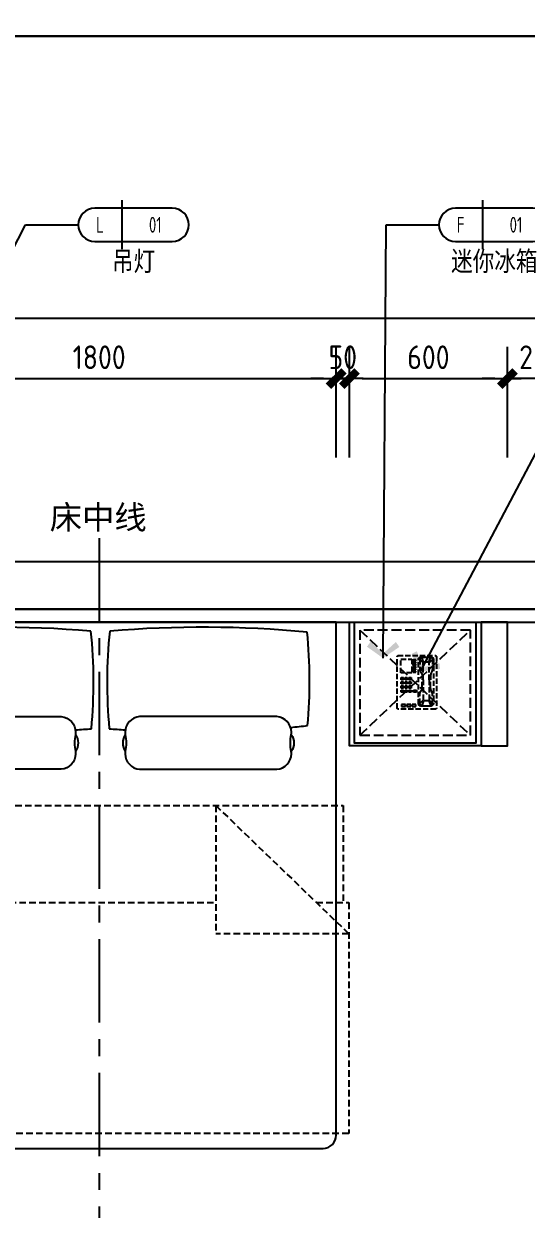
# Model space of a CAD drawing. Extents: x 220391 to 385981, y 332279 to 483868.
# Drawn here: x 251123 to 253031, y 463413 to 467919 of the extents above; entities that cross this region are included whole.
import ezdxf
from ezdxf.enums import TextEntityAlignment as Align

# ---------------------------------------------------------------- set-up
doc = ezdxf.new("R2010")
doc.units = 0
doc.header["$MEASUREMENT"] = 0
for name, pattern in [('ACAD_ISO03W100', [30, 12, -18]), ('CENTER', [50.8, 31.75, -6.35, 6.35, -6.35]), ('DOM-虚线', [0.35, 0.25, -0.1]), ('HIDDEN', [0.375, 0.25, -0.125, 0, 0])]:
    doc.linetypes.add(name, pattern=pattern)
for name, color, linetype in [('0-索引文字', 50, 'Continuous'), ('F-活动家私(0.25)-DOM', 51, 'Continuous'), ('墙体', 4, 'Continuous'), ('墙壁', 160, 'Continuous')]:
    doc.layers.add(name, color=color, linetype=linetype)
doc.styles.add('DOM-romans.shx', font='dim.shx')
doc.styles.add('st', font='', dxfattribs={"width": 0.7})
doc.styles.add('家具平面底图$0$st', font='')
doc.styles.get('st').set_extended_font_data('SimSun')
doc.styles.get('家具平面底图$0$st').set_extended_font_data('YouYuan')
doc.dimstyles.new('DOM_DIM_1 80', dxfattribs={"dimscale": 60, "dimtxt": 1.5, "dimasz": 0.8, "dimexe": 2, "dimexo": 1.5, "dimgap": 0.6, "dimtad": 1, "dimdec": 0, "dimrnd": 5, "dimzin": 12, "dimdsep": 46, "dimtxsty": 'DOM-romans.shx', "dimblk": 'DOM_Dimension_Tick', "dimcen": 0.125, "dimclrd": 44, "dimclre": 44, "dimclrt": 50, "dimadec": 0, "dimazin": 0, "dimtfac": 1, "dimtdec": 0, "dimtix": 1, "dimtmove": 2, "dimatfit": 3, "dimldrblk": 'DOM_Leader_Arrow', "dimfxl": 0, "dimtvp": 1, "dimtolj": 1, "dimtzin": 0, "dimarcsym": 0})

# ---------------------------------------------------------------- blocks, each defined once
blk = doc.blocks.new('eahrhrhh')
at = {"color": 1}
blk.add_wipeout([(-900, 0), (900, 0), (900, -696.9), (926.1, -696.9), (926.1, -1065.3), (947.8, -1065.3), (947.8, -1942.7), (900, -1942.7), (900, -1950), (898.6, -1961.8), (893.2, -1975.1), (885.4, -1985.4), (874.4, -1993.6), (861.8, -1998.6), (850, -2000), (837.3, -2000), (-850, -2000), (-866.5, -1997.2), (-878.4, -1991.2), (-885.4, -1985.4), (-893.5, -1974.6), (-897.6, -1965.4), (-899.5, -1956.8), (-900, -1950)], dxfattribs=at)
at = {"color": 8, "linetype": 'HIDDEN', "ltscale": 100}
for p in [(443.2, -696.9), (947.8, -1184)]:
    blk.add_line(p, (443.2, -1184), dxfattribs=at)
blk.add_lwpolyline([(-900, 0), (-900, -1950, 0.414214), (-850, -2000), (850, -2000, 0.414214), (900, -1950), (900, 0)], format="xyb", close=True)
at = {"color": 8}
for points in [[(-144.6, -559), (-665.9, -559, -0.392708), (-720.9, -499.8, -0.035252), (-720.3, -491.5, 0.092308), (-720.3, -426.5, -0.035252), (-720.9, -418.1, -0.392708), (-665.9, -359), (-144.6, -359, -0.392708), (-89.7, -418.1, -0.035252), (-90.3, -426.5, 0.092308), (-90.3, -491.5, -0.035252), (-89.7, -499.8, -0.392708), (-144.6, -559, 27.022466)], [(153.7, -559), (675, -559, 0.392708), (729.9, -499.8, 0.035252), (729.3, -491.5, -0.092308), (729.3, -426.5, 0.035252), (729.9, -418.1, 0.392708), (675, -359), (153.7, -359, 0.392708), (98.8, -418.1, 0.035252), (99.3, -426.5, -0.092308), (99.3, -491.5, 0.035252), (98.8, -499.8, 0.392708), (153.7, -559, -27.022466)], [(-720.3, -426.5, 0.307692), (-720.3, -491.5, -1.888889)], [(-90.3, -426.5, -0.307692), (-90.3, -491.5, 1.888889)], [(99.3, -426.5, 0.307692), (99.3, -491.5, -1.888889)], [(729.3, -426.5, -0.307692), (729.3, -491.5, 1.888889)]]:
    blk.add_lwpolyline(points, format="xyb", dxfattribs=at)
at = {"color": 8, "linetype": 'HIDDEN', "ltscale": 100}
for points in [[(-918.8, -1065.3), (-918.8, -696.9), (926.1, -696.9), (926.1, -1065.3)], [(443.2, -696.9), (947.8, -1184)], [(824.8, -1065.3), (947.8, -1065.3), (947.8, -1942.7), (-940.5, -1942.7), (-940.5, -1065.3), (443.2, -1065.3)]]:
    blk.add_lwpolyline(points, dxfattribs=at)
at = {"color": 8}
for centre, radius, start, end in [((1123, -224.7), 1912.9, 174.391, 185.0469), ((-384.8, -4244.7), 4225.5, 85.1983, 95.3771), ((-1934.1, -229), 1912.9, 354.724, 5.851), ((1943.1, -229), 1912.9, 174.149, 185.276), ((393.9, -4244.7), 4225.5, 84.6229, 94.8017), ((-1113.9, -224.7), 1912.9, 354.9531, 5.609), ((-368.5, 3293.2), 3709.4, 263.5905, 264.5939), ((-318.5, 3293.2), 3709.4, 273.5253, 274.4716), ((327.5, 3293.2), 3709.4, 265.5284, 266.4747), ((377.5, 3293.2), 3709.4, 275.4061, 276.4095)]:
    blk.add_arc(centre, radius, start, end, dxfattribs=at)
at = {"layer": 'F-活动家私(0.25)-DOM', "color": 8, "style": '家具平面底图$0$st', "width": 0.8}
blk.add_text('1800*2000', height=100, rotation=270, dxfattribs=at).set_placement((-782.2, -1507.5), align=Align.MIDDLE_CENTER)
blk = doc.blocks.new('A$C3f9b4c59')
at = {"layer": 'F-活动家私(0.25)-DOM'}
blk.add_blockref('eahrhrhh', (0, 0), dxfattribs=at)
blk = doc.blocks.new('ehrhhh')
at = {"color": 0}
blk.add_lwpolyline([(292356.6, 474869.8), (315961.1, 474869.8), (315961.1, 466871.5), (292356.6, 466871.5)], close=True, dxfattribs=at)
blk = doc.blocks.new('DOM_Dimension_Tick')
at = {"color": 0, "linetype": 'ByBlock'}
for p, q in [((-1.091, 0), (0, 0)), ((0, 0), (1.091, 0))]:
    blk.add_line(p, q, dxfattribs=at)
at = {"color": 0, "linetype": 'Continuous', "const_width": 0.608}
blk.add_lwpolyline([(-0.61, -0.61), (0.61, 0.61)], dxfattribs=at)
blk = doc.blocks.new('*D675')
at = {"color": 44, "lineweight": -2, "transparency": 16777216}
for p, q in [((250509.8, 466270.3), (250509.8, 466690.3)), ((252309.8, 466270.3), (252309.8, 466690.3)), ((250557.8, 466570.3), (252261.8, 466570.3))]:
    blk.add_line(p, q, dxfattribs=at)
at = {"layer": 'Defpoints', "color": 0, "transparency": 16777216}
for p in [(252309.8, 466570.3), (250509.8, 465571.6, 0), (252309.8, 465125.1, 0)]:
    blk.add_point(p, dxfattribs=at)
at = {"color": 44, "lineweight": -2, "transparency": 16777216, "xscale": 48, "yscale": 48, "zscale": 48, "rotation": 180}
blk.add_blockref('DOM_Dimension_Tick', (250509.8, 466570.3), dxfattribs=at)
at = {"color": 44, "lineweight": -2, "transparency": 16777216, "xscale": 48, "yscale": 48, "zscale": 48}
blk.add_blockref('DOM_Dimension_Tick', (252309.8, 466570.3), dxfattribs=at)
at = {"color": 50, "transparency": 16777216, "insert": (251409.8, 466651.3), "char_height": 90, "attachment_point": 5, "style": 'DOM-romans.shx'}
blk.add_mtext('\\A1;1800', dxfattribs=at)
blk = doc.blocks.new('DOM_Leader_Arrow')
at = {"color": 0, "linetype": 'ByBlock'}
blk.add_line((0, 0), (-1.5, 0), dxfattribs=at)
for points in [[(-1.288, 1.003), (-0.895, 1.278), (-0.36, 0), (0, 0)], [(-1.288, -1.003), (-0.895, -1.278), (-0.36, 0), (0, 0)]]:
    blk.add_solid(points, dxfattribs=at)
blk = doc.blocks.new('*D676')
at = {"color": 44, "lineweight": -2, "transparency": 16777216}
for p, q in [((252359.8, 466270.3), (252359.8, 466690.3)), ((252959.9, 466270.3), (252959.9, 466690.3)), ((252407.8, 466570.3), (252911.9, 466570.3))]:
    blk.add_line(p, q, dxfattribs=at)
at = {"layer": 'Defpoints', "color": 0, "transparency": 16777216}
for p in [(252959.9, 466570.3), (252959.9, 465694.5, 0), (252359.8, 465311.4, 0)]:
    blk.add_point(p, dxfattribs=at)
at = {"color": 44, "lineweight": -2, "transparency": 16777216, "xscale": 48, "yscale": 48, "zscale": 48, "rotation": 180}
blk.add_blockref('DOM_Dimension_Tick', (252359.8, 466570.3), dxfattribs=at)
at = {"color": 44, "lineweight": -2, "transparency": 16777216, "xscale": 48, "yscale": 48, "zscale": 48}
blk.add_blockref('DOM_Dimension_Tick', (252959.9, 466570.3), dxfattribs=at)
at = {"color": 50, "transparency": 16777216, "insert": (252659.9, 466651.3), "char_height": 90, "attachment_point": 5, "style": 'DOM-romans.shx'}
blk.add_mtext('\\A1;600', dxfattribs=at)
blk = doc.blocks.new('ehrhhsss')
at = {"layer": 'F-活动家私(0.25)-DOM', "color": 8, "linetype": 'DOM-虚线', "ltscale": 80}
for p, q in [((301231.8, 416361.5), (301234.6, 416364.4)), ((301234.6, 416364.4), (301378.3, 416364.4)), ((301378.3, 416364.4), (301381.2, 416361.5)), ((301231.8, 416163.2), (301231.8, 416361.5)), ((301246.1, 416298.3), (301246.1, 416351.4)), ((301246.1, 416351.4), (301287.8, 416351.4)), ((301287.8, 416351.4), (301287.8, 416298.3)), ((301292.1, 416348.6), (301292.1, 416344.2)), ((301303.6, 416348.6), (301292.1, 416348.6)), ((301292.1, 416344.2), (301303.6, 416344.2)), ((301303.6, 416339.9), (301292.1, 416339.9)), ((301292.1, 416339.9), (301292.1, 416335.6)), ((301292.1, 416335.6), (301303.6, 416335.6)), ((301303.6, 416331.3), (301292.1, 416331.3)), ((301292.1, 416331.3), (301292.1, 416327)), ((301292.1, 416327), (301303.6, 416327)), ((301303.6, 416322.7), (301292.1, 416322.7)), ((301292.1, 416322.7), (301292.1, 416318.4)), ((301292.1, 416318.4), (301303.6, 416318.4)), ((301303.6, 416344.2), (301303.6, 416348.6)), ((301303.6, 416335.6), (301303.6, 416339.9)), ((301303.6, 416327), (301303.6, 416331.3)), ((301303.6, 416318.4), (301303.6, 416322.7)), ((301313.7, 416352.9), (301319.4, 416360)), ((301313.7, 416179), (301313.7, 416352.9)), ((301319.4, 416355.7), (301318, 416350)), ((301318, 416350), (301318, 416311.2)), ((301318, 416350), (301330.9, 416337.1)), ((301319.4, 416360), (301362.5, 416360)), ((301325.2, 416358.6), (301319.4, 416355.7)), ((301325.2, 416358.6), (301359.6, 416358.6)), ((301332.3, 416339.9), (301325.2, 416358.6)), ((301330.9, 416337.1), (301332.3, 416339.9)), ((301330.9, 416272.4), (301330.9, 416337.1)), ((301352.5, 416339.9), (301332.3, 416339.9)), ((301352.5, 416339.9), (301359.6, 416358.6)), ((301353.9, 416337.1), (301352.5, 416339.9)), ((301366.8, 416350), (301353.9, 416337.1)), ((301353.9, 416272.4), (301353.9, 416337.1)), ((301359.6, 416358.6), (301365.4, 416355.7)), ((301362.5, 416360), (301369.7, 416352.9)), ((301365.4, 416355.7), (301366.8, 416350)), ((301366.8, 416350), (301366.8, 416311.2)), ((301369.7, 416352.9), (301369.7, 416180.4)), ((301381.2, 416361.5), (301381.2, 416163.2)), ((301287.8, 416298.3), (301246.1, 416298.3)), ((301247.6, 416281), (301256.2, 416281)), ((301247.6, 416272.4), (301247.6, 416281)), ((301256.2, 416281), (301256.2, 416272.4)), ((301261.9, 416281), (301270.6, 416281)), ((301261.9, 416272.4), (301261.9, 416281)), ((301270.6, 416281), (301270.6, 416272.4)), ((301276.3, 416272.4), (301276.3, 416281)), ((301276.3, 416281), (301284.9, 416281)), ((301284.9, 416281), (301284.9, 416272.4)), ((301303.6, 416314.1), (301292.1, 416314.1)), ((301292.1, 416314.1), (301292.1, 416309.8)), ((301292.1, 416309.8), (301303.6, 416309.8)), ((301303.6, 416305.4), (301292.1, 416305.4)), ((301292.1, 416305.4), (301292.1, 416301.1)), ((301292.1, 416301.1), (301303.6, 416301.1)), ((301303.6, 416309.8), (301303.6, 416314.1)), ((301303.6, 416301.1), (301303.6, 416305.4)), ((301318, 416311.2), (301320.9, 416304)), ((301320.9, 416304), (301325.2, 416296.8)), ((301325.2, 416296.8), (301326.6, 416286.8)), ((301326.6, 416286.8), (301326.6, 416272.4)), ((301359.6, 416296.8), (301358.2, 416286.8)), ((301358.2, 416286.8), (301358.2, 416272.4)), ((301364, 416304), (301359.6, 416296.8)), ((301366.8, 416311.2), (301364, 416304)), ((301256.2, 416272.4), (301247.6, 416272.4)), ((301247.6, 416265.2), (301256.2, 416265.2)), ((301247.6, 416256.6), (301247.6, 416265.2)), ((301256.2, 416256.6), (301247.6, 416256.6)), ((301247.6, 416249.4), (301256.2, 416249.4)), ((301247.6, 416240.8), (301247.6, 416249.4)), ((301256.2, 416240.8), (301247.6, 416240.8)), ((301247.6, 416233.6), (301256.2, 416233.6)), ((301247.6, 416225), (301247.6, 416233.6)), ((301256.2, 416265.2), (301256.2, 416256.6)), ((301256.2, 416249.4), (301256.2, 416240.8)), ((301256.2, 416233.6), (301256.2, 416225)), ((301270.6, 416272.4), (301261.9, 416272.4)), ((301261.9, 416265.2), (301270.6, 416265.2)), ((301261.9, 416256.6), (301261.9, 416265.2)), ((301270.6, 416256.6), (301261.9, 416256.6)), ((301261.9, 416249.4), (301270.6, 416249.4)), ((301261.9, 416240.8), (301261.9, 416249.4)), ((301270.6, 416240.8), (301261.9, 416240.8)), ((301261.9, 416233.6), (301270.6, 416233.6)), ((301261.9, 416225), (301261.9, 416233.6)), ((301270.6, 416265.2), (301270.6, 416256.6)), ((301270.6, 416249.4), (301270.6, 416240.8)), ((301270.6, 416233.6), (301270.6, 416225)), ((301284.9, 416272.4), (301276.3, 416272.4)), ((301276.3, 416265.2), (301284.9, 416265.2)), ((301276.3, 416256.6), (301276.3, 416265.2)), ((301284.9, 416256.6), (301276.3, 416256.6)), ((301276.3, 416240.8), (301276.3, 416249.4)), ((301276.3, 416249.4), (301284.9, 416249.4)), ((301284.9, 416240.8), (301276.3, 416240.8)), ((301276.3, 416233.6), (301284.9, 416233.6)), ((301276.3, 416225), (301276.3, 416233.6)), ((301284.9, 416265.2), (301284.9, 416256.6)), ((301284.9, 416249.4), (301284.9, 416240.8)), ((301284.9, 416233.6), (301284.9, 416225)), ((301293.6, 416225), (301293.6, 416233.6)), ((301293.6, 416233.6), (301305, 416233.6)), ((301305, 416233.6), (301305, 416225)), ((301318, 416220.7), (301320.9, 416227.9)), ((301320.9, 416227.9), (301325.2, 416235)), ((301325.2, 416235), (301326.6, 416245.1)), ((301326.6, 416245.1), (301326.6, 416272.4)), ((301330.9, 416272.4), (301330.9, 416194.8)), ((301353.9, 416272.4), (301353.9, 416194.8)), ((301358.2, 416245.1), (301358.2, 416272.4)), ((301359.6, 416235), (301358.2, 416245.1)), ((301364, 416227.9), (301359.6, 416235)), ((301366.8, 416220.7), (301364, 416227.9)), ((301256.2, 416225), (301247.6, 416225)), ((301270.6, 416225), (301261.9, 416225)), ((301284.9, 416225), (301276.3, 416225)), ((301305, 416225), (301293.6, 416225)), ((301318, 416181.9), (301318, 416220.7)), ((301318, 416181.9), (301330.9, 416194.8)), ((301332.3, 416191.9), (301325.2, 416173.3)), ((301330.9, 416194.8), (301332.3, 416191.9)), ((301352.5, 416191.9), (301332.3, 416191.9)), ((301353.9, 416194.8), (301352.5, 416191.9)), ((301352.5, 416191.9), (301359.6, 416173.3)), ((301366.8, 416181.9), (301353.9, 416194.8)), ((301366.8, 416181.9), (301366.8, 416220.7)), ((301234.6, 416160.3), (301231.8, 416163.2)), ((301378.3, 416160.3), (301234.6, 416160.3)), ((301249, 416179), (301249, 416170.4)), ((301263.4, 416179), (301249, 416179)), ((301249, 416170.4), (301263.4, 416170.4)), ((301263.4, 416170.4), (301263.4, 416179)), ((301269.1, 416179), (301269.1, 416170.4)), ((301283.5, 416179), (301269.1, 416179)), ((301269.1, 416170.4), (301283.5, 416170.4)), ((301283.5, 416170.4), (301283.5, 416179)), ((301303.6, 416179), (301289.2, 416179)), ((301289.2, 416179), (301289.2, 416170.4)), ((301289.2, 416170.4), (301303.6, 416170.4)), ((301303.6, 416170.4), (301303.6, 416179)), ((301320.9, 416171.8), (301313.7, 416179)), ((301319.4, 416176.1), (301318, 416181.9)), ((301325.2, 416173.3), (301319.4, 416176.1)), ((301341.1, 416171.8), (301320.9, 416171.8)), ((301362.5, 416171.8), (301320.9, 416171.8)), ((301325.2, 416173.3), (301341, 416173.3)), ((301325.2, 416173.3), (301359.6, 416173.3)), ((301359.6, 416173.3), (301365.4, 416176.1)), ((301369.7, 416180.4), (301362.5, 416171.8)), ((301365.4, 416176.1), (301366.8, 416181.9)), ((301381.2, 416163.2), (301378.3, 416160.3))]:
    blk.add_line(p, q, dxfattribs=at)
blk = doc.blocks.new('GFAGA')
at = {"layer": 'F-活动家私(0.25)-DOM', "color": 1, "linetype": 'DOM-虚线', "ltscale": 150}
for p, q in [((-420, 0), (0, 400)), ((-420, 400), (0, 0))]:
    blk.add_line(p, q, dxfattribs=at)
blk.add_lwpolyline([(-420, 0), (0, 0), (0, 400), (-420, 400)], close=True, dxfattribs=at)
blk = doc.blocks.new('A$C9f55a01e')
at = {"layer": 'F-活动家私(0.25)-DOM', "color": 8}
blk.add_lwpolyline([(480, 480), (480, 20), (20, 20), (20, 480)], close=True, dxfattribs=at)
blk.add_blockref('GFAGA', (459.9, 50), dxfattribs=at)
blk = doc.blocks.new('*D678')
at = {"color": 44, "lineweight": -2, "transparency": 16777216}
for p, q in [((252959.9, 466360.3), (252959.9, 466690.3)), ((253209.9, 466270.3), (253209.9, 466690.3)), ((252911.9, 466570.3), (252863.9, 466570.3)), ((253209.9, 466570.3), (252959.9, 466570.3)), ((253257.9, 466570.3), (253305.9, 466570.3))]:
    blk.add_line(p, q, dxfattribs=at)
at = {"layer": 'Defpoints', "color": 0, "transparency": 16777216}
for p in [(252959.9, 466570.3), (252959.9, 466270.3), (253209.9, 465694.5, 0)]:
    blk.add_point(p, dxfattribs=at)
at = {"color": 44, "lineweight": -2, "transparency": 16777216, "xscale": 48, "yscale": 48, "zscale": 48}
blk.add_blockref('DOM_Dimension_Tick', (252959.9, 466570.3), dxfattribs=at)
at = {"color": 44, "lineweight": -2, "transparency": 16777216, "xscale": 48, "yscale": 48, "zscale": 48, "rotation": 180}
blk.add_blockref('DOM_Dimension_Tick', (253209.9, 466570.3), dxfattribs=at)
at = {"color": 50, "transparency": 16777216, "insert": (253084.9, 466651.3), "char_height": 90, "attachment_point": 5, "style": 'DOM-romans.shx'}
blk.add_mtext('\\A1;250', dxfattribs=at)
blk = doc.blocks.new('*D679')
at = {"color": 44, "lineweight": -2, "transparency": 16777216}
for p, q in [((247010.1, 466498.5), (247010.1, 466918.5)), ((253209.9, 466498.5), (253209.9, 466918.5)), ((253161.9, 466798.5), (247058.1, 466798.5))]:
    blk.add_line(p, q, dxfattribs=at)
at = {"layer": 'Defpoints', "color": 0, "transparency": 16777216}
for p in [(247010.1, 466798.5), (247010.1, 466381.3), (253209.9, 466381.3)]:
    blk.add_point(p, dxfattribs=at)
at = {"color": 44, "lineweight": -2, "transparency": 16777216, "xscale": 48, "yscale": 48, "zscale": 48, "rotation": 180}
blk.add_blockref('DOM_Dimension_Tick', (247010.1, 466798.5), dxfattribs=at)
at = {"color": 44, "lineweight": -2, "transparency": 16777216, "xscale": 48, "yscale": 48, "zscale": 48}
blk.add_blockref('DOM_Dimension_Tick', (253209.9, 466798.5), dxfattribs=at)
at = {"color": 50, "transparency": 16777216, "insert": (250110, 466879.5), "char_height": 90, "attachment_point": 5, "style": 'DOM-romans.shx'}
blk.add_mtext('\\A1;6200', dxfattribs=at)
blk = doc.blocks.new('*D789')
at = {"color": 44, "lineweight": -2, "transparency": 16777216}
for p, q in [((252309.8, 466270.3), (252309.8, 466690.3)), ((252359.8, 466270.3), (252359.8, 466690.3)), ((252261.8, 466570.3), (252213.8, 466570.3)), ((252359.8, 466570.3), (252309.8, 466570.3)), ((252407.8, 466570.3), (252455.8, 466570.3))]:
    blk.add_line(p, q, dxfattribs=at)
at = {"layer": 'Defpoints', "color": 0, "transparency": 16777216}
for p in [(252309.8, 466570.3), (252309.8, 465513.2, 0), (252359.8, 465513.2, 0)]:
    blk.add_point(p, dxfattribs=at)
at = {"color": 44, "lineweight": -2, "transparency": 16777216, "xscale": 48, "yscale": 48, "zscale": 48}
blk.add_blockref('DOM_Dimension_Tick', (252309.8, 466570.3), dxfattribs=at)
at = {"color": 44, "lineweight": -2, "transparency": 16777216, "xscale": 48, "yscale": 48, "zscale": 48, "rotation": 180}
blk.add_blockref('DOM_Dimension_Tick', (252359.8, 466570.3), dxfattribs=at)
at = {"color": 50, "transparency": 16777216, "insert": (252334.8, 466651.3), "char_height": 90, "attachment_point": 5, "style": 'DOM-romans.shx'}
blk.add_mtext('\\A1;50', dxfattribs=at)
blk = doc.blocks.new('DOM-立面家具标注符号-002')
blk.add_line((0, 3.1), (0, -3.1))
at = {"color": 150}
blk.add_lwpolyline([(-3.4, 2.1, 1), (-3.4, -2.1), (6.4, -2.1, 1), (6.4, 2.1)], format="xyb", close=True, dxfattribs=at)
at = {"style": 'st', "width": 0.8, "flags": 4}
blk.add_attdef('ITEM6', text='', height=2.5, dxfattribs=at).set_placement((-6, 0), align=Align.MIDDLE_RIGHT)
at = {"style": 'DOM-romans.shx', "width": 0.8}
for tag, flags, p in [('NUM1', 12, (-2.75, 0)), ('NUM2', 4, (4.25, 0)), ('NUM4', 4, (1.5, -4.6)), ('NUM5', 4, (1.5, -7.6))]:
    blk.add_attdef(tag, text='', height=2, dxfattribs=dict(at, flags=flags)).set_placement(p, align=Align.MIDDLE)
at = {"style": 'st', "width": 0.8, "flags": 4}
blk.add_attdef('NUM3', text='', height=2.5, dxfattribs=at).set_placement((9, 0), align=Align.MIDDLE_LEFT)
blk.add_attdef('NUM7', text='', height=2.5, dxfattribs=at).set_placement((1.5, -10.85), align=Align.MIDDLE_CENTER)

msp = doc.modelspace()

# ---------------------------------------------------------------- linework, layer by layer
at = {"color": 2, "elevation": 0}
msp.add_lwpolyline([(252860.5, 465174.5), (252959.9, 465174.5), (252959.9, 465644.5), (252860.5, 465644.5)], close=True, dxfattribs=at)
at = {"layer": '墙体'}
for p, q in [((247560.1, 465874.5, 0), (253389.9, 465874.5, 0)), ((247560.1, 465694.5, 0), (253209.9, 465694.5, 0))]:
    msp.add_line(p, q, dxfattribs=at)

# ---------------------------------------------------------------- block references
at = {"color": 4}
for name, p in [('ehrhhh', (-48360.7, 1000)), ('ehrhhsss', (-48690.8, 49153.1, -1044096.2))]:
    msp.add_blockref(name, p, dxfattribs=at)
at = {"layer": '0-索引文字'}
ref = msp.add_blockref('DOM-立面家具标注符号-002', (251495.5, 467154.7), dxfattribs=dict(at, xscale=30, yscale=30, zscale=30))
ref.add_attrib('NUM1', 'L', dxfattribs={"layer": '0', "height": 60, "style": 'DOM-romans.shx', "width": 0.8}).set_placement((251413, 467154.7), align=Align.MIDDLE)
ref.add_attrib('NUM2', '01', dxfattribs={"layer": '0', "height": 60, "style": 'DOM-romans.shx', "width": 0.8}).set_placement((251623, 467154.7), align=Align.MIDDLE)
ref.add_attrib('NUM7', '吊灯', dxfattribs={"layer": '0', "height": 75, "style": 'st', "width": 0.8}).set_placement((251540.5, 467016.7), align=Align.MIDDLE_CENTER)
ref = msp.add_blockref('DOM-立面家具标注符号-002', (252865, 467154.7, 0), dxfattribs=dict(at, xscale=30, yscale=30, zscale=30))
ref.add_attrib('NUM1', 'F', dxfattribs={"layer": '0', "height": 60, "style": 'DOM-romans.shx', "width": 0.8}).set_placement((252782.5, 467154.7, 0), align=Align.MIDDLE)
ref.add_attrib('NUM2', '01', dxfattribs={"layer": '0', "height": 60, "style": 'DOM-romans.shx', "width": 0.8}).set_placement((252992.5, 467154.7, 0), align=Align.MIDDLE)
ref.add_attrib('NUM7', '迷你冰箱', dxfattribs={"layer": '0', "height": 75, "style": 'st', "width": 0.8}).set_placement((252910, 467016.7, 0), align=Align.MIDDLE_CENTER)
at = {"layer": '墙壁', "color": 4, "linetype": 'ACAD_ISO03W100'}
msp.add_blockref('A$C3f9b4c59', (251409.8, 465644.5, 0), dxfattribs=at)

# ---------------------------------------------------------------- texts
at = {"color": 50, "insert": (251406.2, 466038.1, 0), "char_height": 90, "attachment_point": 5, "style": 'DOM-romans.shx'}
msp.add_mtext('\\A1;{\\fSimSun|b0|i0|c134|p2;床中线}', dxfattribs=at)

# ---------------------------------------------------------------- dimensions: what is measured, and where the dimension line sits
at = {"color": 4}
for base, p1, p2, picture, middle in [((247010.1, 466798.5), (253209.9, 466381.3), (247010.1, 466381.3), '*D679', (250110, 466879.5)), ((252959.9, 466570.3), (253209.9, 465694.5, 0), (252959.9, 466270.3), '*D678', (253084.9, 466651.3))]:
    dim = msp.add_linear_dim(base=base, p1=p1, p2=p2, dimstyle='DOM_DIM_1 80', dxfattribs=at)
    dim.commit()
    dim.dimension.update_dxf_attribs({"geometry": picture, "text_midpoint": middle})

# ---------------------------------------------------------------- leaders
for points in [[(252487.8, 465507.8, 0), (252500, 467154.7, 0), (252700, 467154.7, 0)], [(252630.1, 465457, -1044096.2), (253524.2, 467154.7, -1044096.2), (253724.2, 467154.7, -1044096.2)]]:
    msp.add_leader(points, dimstyle='DOM_DIM_1 80', override={"dimgap": 0.6, "dimtad": 0}, dxfattribs=at)

# ---------------------------------------------------------------- next in the draw order: linework, layer by layer
at = {"color": 8, "linetype": 'CENTER', "ltscale": 10}
msp.add_line((251409.8, 465964.2, 0), (251409.8, 462131.3, 0), dxfattribs=at)
at = {"color": 2, "elevation": 0}
for points in [[(249879.9, 465644.5), (253209.9, 465644.5), (253209.9, 465694.5), (249879.9, 465694.5)], [(252860.5, 465174.5), (252359.8, 465174.5), (252359.8, 465644.5), (252860.5, 465644.5)]]:
    msp.add_lwpolyline(points, close=True, dxfattribs=at)

# ---------------------------------------------------------------- next in the draw order: block references
at = {"color": 4}
for name, p in [('ehrhhh', (-48360.7, -6998.3)), ('A$C9f55a01e', (252359.8, 465164.5, 0))]:
    msp.add_blockref(name, p, dxfattribs=at)

# ---------------------------------------------------------------- next in the draw order: dimensions: what is measured, and where the dimension line sits
for base, p1, p2, picture, middle in [((252309.8, 466570.3), (250509.8, 465571.6, 0), (252309.8, 465125.1, 0), '*D675', (251409.8, 466651.3)), ((252309.8, 466570.3), (252359.8, 465513.2, 0), (252309.8, 465513.2, 0), '*D789', (252334.8, 466651.3)), ((252959.9, 466570.3), (252359.8, 465311.4, 0), (252959.9, 465694.5, 0), '*D676', (252659.9, 466651.3))]:
    dim = msp.add_linear_dim(base=base, p1=p1, p2=p2, dimstyle='DOM_DIM_1 80', dxfattribs=at)
    dim.commit()
    dim.dimension.update_dxf_attribs({"geometry": picture, "text_midpoint": middle})

# ---------------------------------------------------------------- next in the draw order: leaders
msp.add_leader([(250250.8, 465445.1), (251130.5, 467154.7), (251330.5, 467154.7)], dimstyle='DOM_DIM_1 80', override={"dimgap": 0.6, "dimtad": 0}, dxfattribs=at)

doc.saveas('drawing.dxf')
